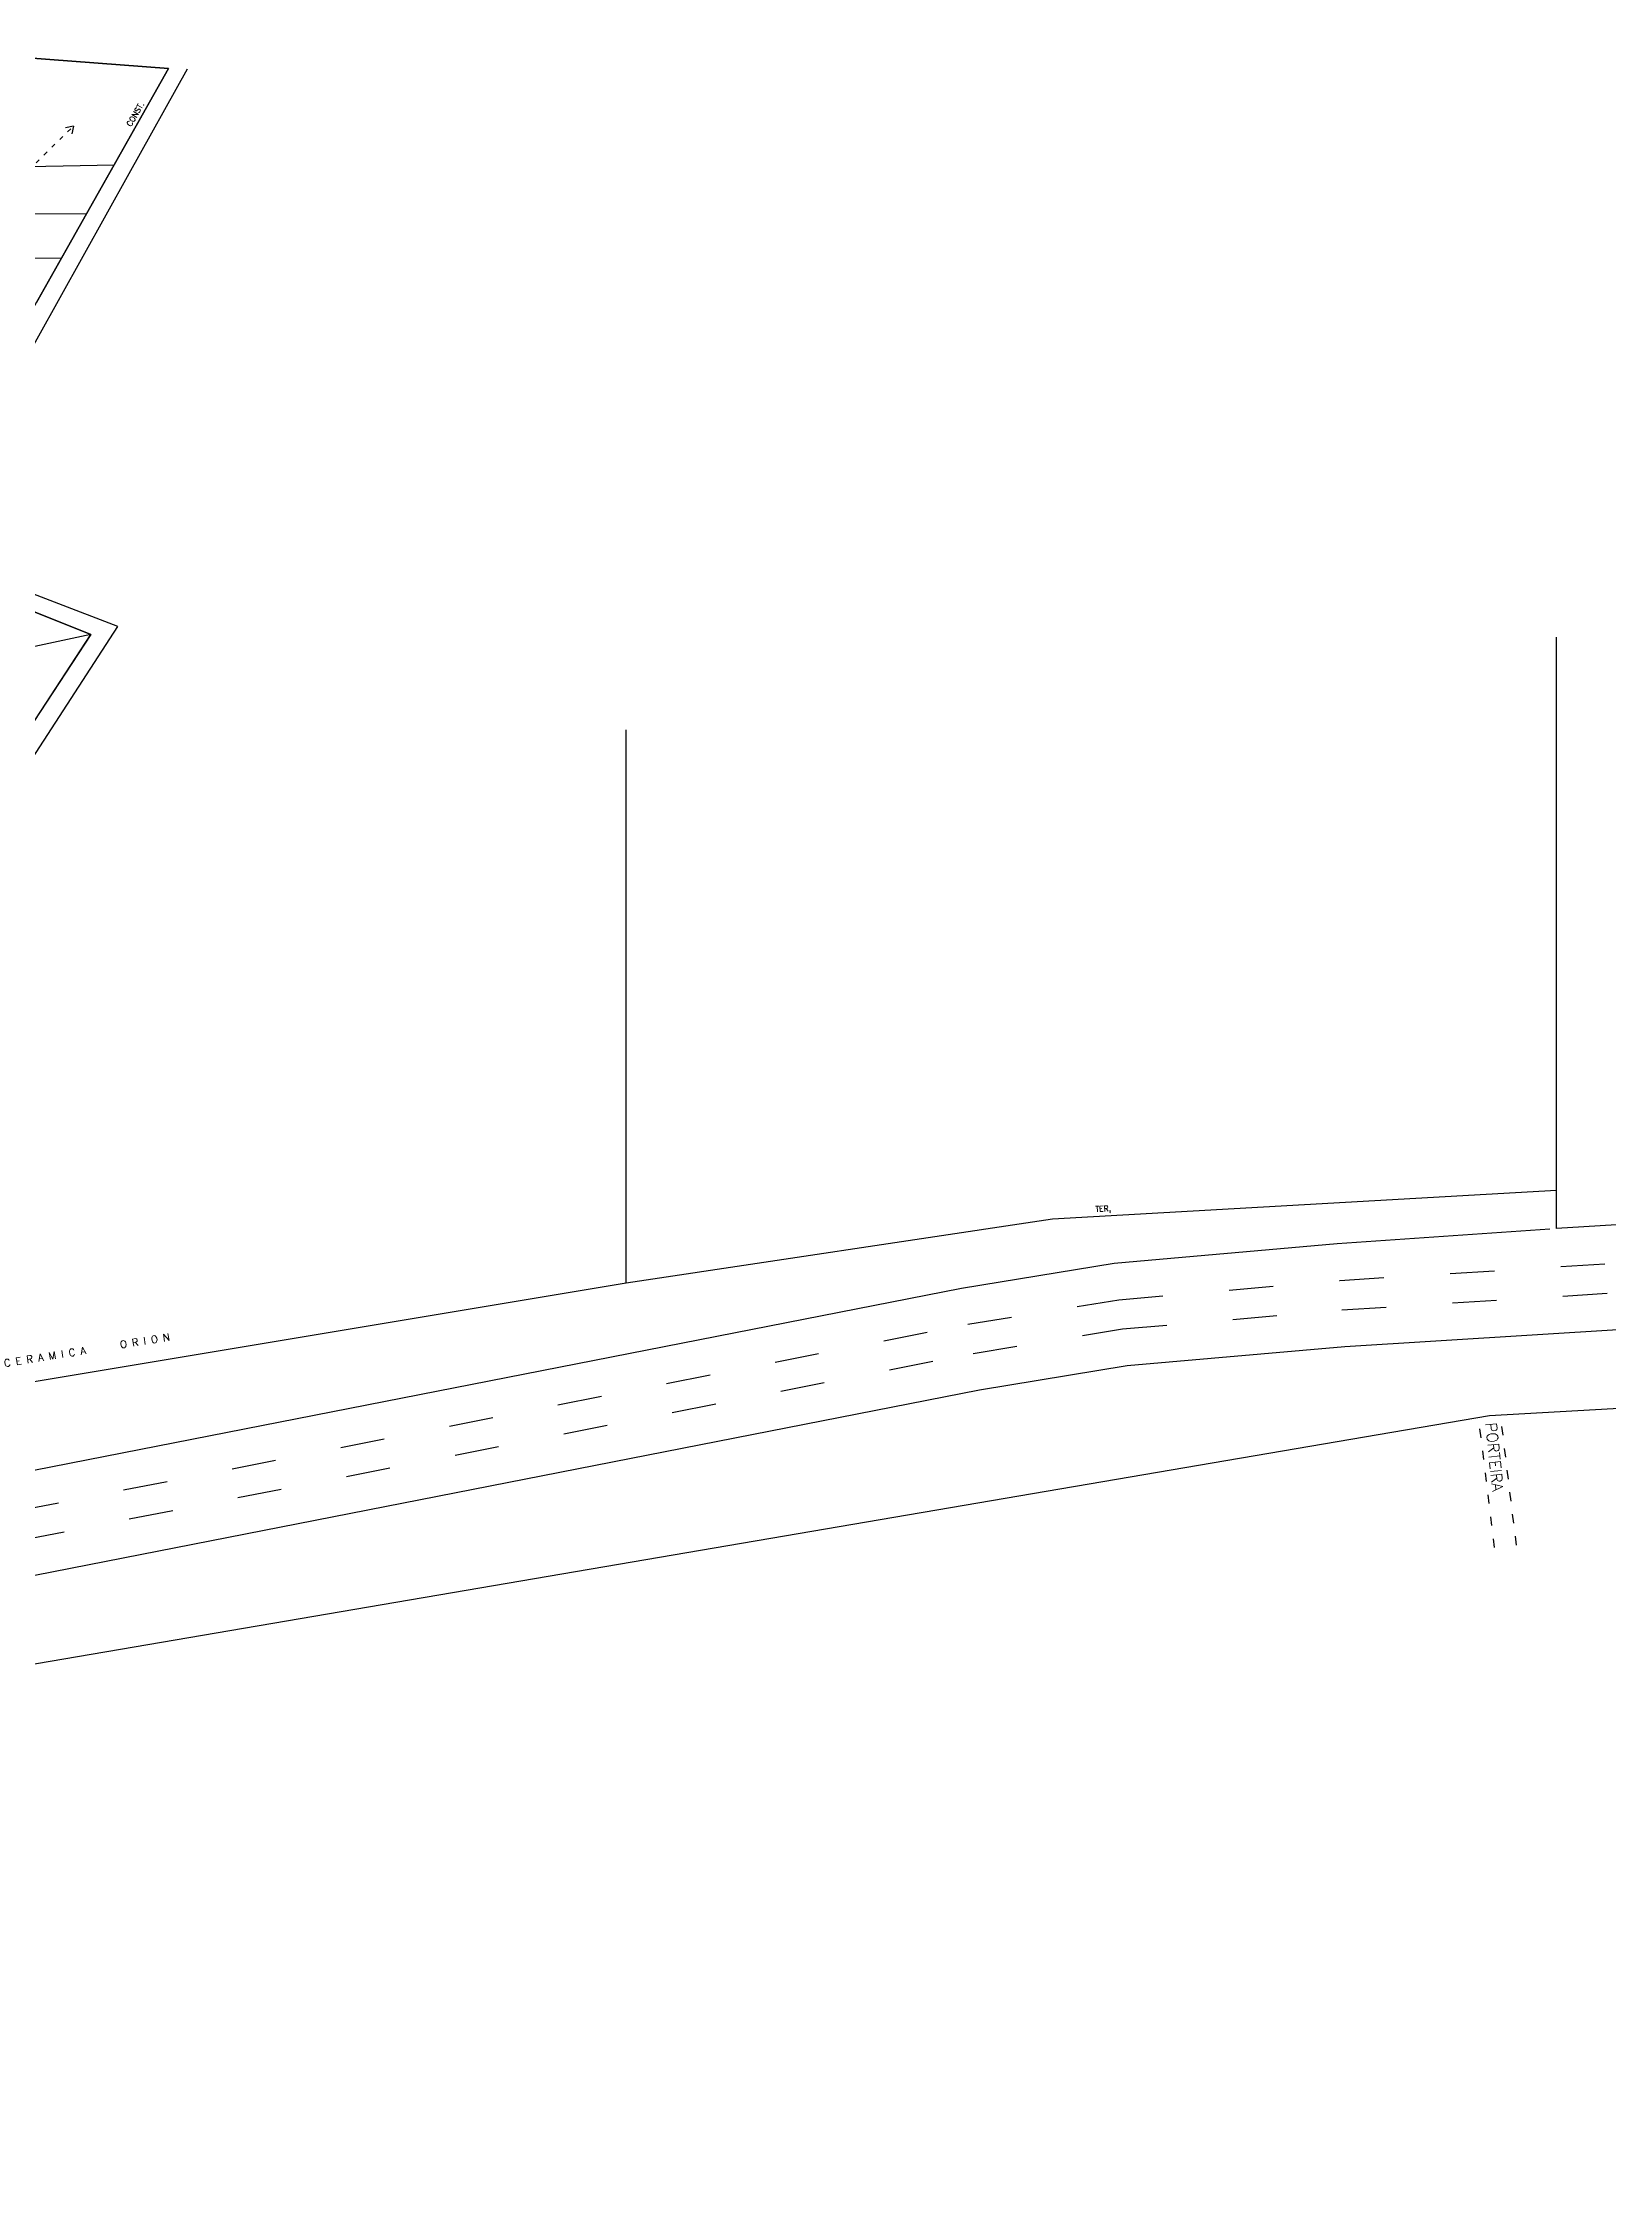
# Model space of a CAD drawing. Extents: x 714896 to 749292, y 8417558 to 8447149.
# Drawn here: x 733883 to 734307, y 8427375 to 8427957 of the extents above; entities that cross this region are included whole.
import ezdxf

# ---------------------------------------------------------------- set-up
doc = ezdxf.new("R2010")
doc.units = 0
doc.header["$MEASUREMENT"] = 0
doc.linetypes.add('ACAD_ISO03W100', pattern=[30, 12, -18])
for name, color, linetype in [('LOTE', 7, 'CONTINUOUS'), ('QUADRA', 6, 'CONTINUOUS'), ('REFERENCIA', 7, 'CONTINUOUS'), ('TEXTO', 7, 'CONTINUOUS')]:
    doc.layers.add(name, color=color, linetype=linetype)
doc.styles.add('ROMANS', font='ROMANS.SHX', dxfattribs={"height": 1.5})

msp = doc.modelspace()

# ---------------------------------------------------------------- linework, layer by layer
at = {"layer": 'LOTE', "color": 7, "linetype": 'BYBLOCK'}
msp.add_line((733895.81, 8427796.83), (733844.29, 8427785.71), dxfattribs=at)
at = {"layer": 'LOTE', "linetype": 'BYBLOCK'}
msp.add_lwpolyline([(733756.77, 8427573.64), (733798.52, 8427637.9), (733850.27, 8427717.56), (733903.2, 8427799.04), (733849.18, 8427819.66), (733868.73, 8427854.56), (733906.27, 8427921.76), (733922.08, 8427950.14)], dxfattribs=at)
at = {"layer": 'LOTE', "color": 3, "linetype": 'ACAD_ISO03W100', "ltscale": 0.1}
msp.add_lwpolyline([(733831.75, 8427921.9), (733833.98, 8427923.83), (733880.98, 8427924.71), (733891.1, 8427934.62)], dxfattribs=at)
at = {"layer": 'LOTE', "color": 3, "linetype": 'BYBLOCK', "ltscale": 40}
for points in [[(733891.1, 8427934.62), (733889.01, 8427934.19)], [(733891.1, 8427934.62), (733890.69, 8427932.59)]]:
    msp.add_lwpolyline(points, dxfattribs=at)
at = {"layer": 'LOTE', "linetype": 'BYBLOCK', "ltscale": 40}
for points in [[(733832.75, 8427922.8), (733902.13, 8427924.11)], [(733894.67, 8427910.91), (733832.99, 8427910.69)], [(733887.87, 8427898.89), (733833.22, 8427898.7)]]:
    msp.add_lwpolyline(points, dxfattribs=at)
at = {"layer": 'LOTE'}
for points in [[(734293.16, 8427646.14), (734293.16, 8427796.14)], [(734041, 8427621), (734041, 8427771)]]:
    msp.add_lwpolyline(points, dxfattribs=at)
at = {"layer": 'LOTE', "color": 7, "linetype": 'ACAD_ISO03W100', "ltscale": 0.2}
for points in [[(734276.33, 8427549.31), (734272.04, 8427584.5)], [(734282.28, 8427549.99), (734278, 8427585.17)]]:
    msp.add_lwpolyline(points, dxfattribs=at)
at = {"layer": 'QUADRA', "color": 6, "linetype": 'BYBLOCK', "ltscale": 40}
for points in [[(733865.25, 8427858.79), (733916.88, 8427950.23), (733916.88, 8427950.23), (733825.08, 8427957.2)], [(733852.58, 8427730.6), (733895.81, 8427796.83), (733842.38, 8427818.22)], [(734592.06, 8427654.03), (734293.16, 8427635.81), (734293.16, 8427646.14), (734156.5, 8427638.32), (734041, 8427621), (733756.77, 8427573.64)]]:
    msp.add_lwpolyline(points, dxfattribs=at)
at = {"layer": 'QUADRA', "linetype": 'BYBLOCK', "ltscale": 40}
msp.add_lwpolyline([(733825.08, 8427957.2), (733916.88, 8427950.23), (733916.88, 8427950.23), (733902.13, 8427924.11), (733894.67, 8427910.91), (733887.87, 8427898.89), (733881.08, 8427886.86)], dxfattribs=at)
at = {"layer": 'QUADRA', "color": 6, "linetype": 'BYBLOCK', "ltscale": 40}
msp.add_lwpolyline([(733852.58, 8427730.6), (733847.86, 8427761.94), (733844.29, 8427785.71), (733839.46, 8427817.78), (733834.22, 8427852.61), (733861.36, 8427851.89), (733842.38, 8427818.22), (733895.81, 8427796.83), (733876.97, 8427767.98), (733852.58, 8427730.6)], close=True, dxfattribs=at)
at = {"layer": 'QUADRA', "color": 6}
msp.add_lwpolyline([(734040, 8426981), (734102, 8427047), (734251, 8427109), (734503, 8427338), (734749, 8427583), (734770, 8427613), (734275, 8427585), (733566, 8427464), (733514, 8427455), (733516, 8427449), (733556, 8427430), (733789, 8427300), (733832, 8427264), (733956, 8427032)], close=True, dxfattribs=at)
at = {"layer": 'REFERENCIA', "linetype": 'ACAD_ISO03W100'}
for points in [[(733064.18, 8427399.81), (733522.02, 8427489.81), (734133.6, 8427609.82), (734174.52, 8427616.5), (734234.41, 8427621.74), (734841.1, 8427659.58), (735275.02, 8427687.18), (735325.03, 8427690.31)], [(733068.29, 8427392.47), (733523.56, 8427481.96), (734135.01, 8427601.94), (734175.52, 8427608.56), (734235, 8427613.76), (734841.61, 8427651.6), (735275.52, 8427679.2), (735321.43, 8427682.07)]]:
    msp.add_lwpolyline(points, dxfattribs=at)
at = {"layer": 'REFERENCIA', "linetype": 'CONTINUOUS'}
for points in [[(733073.44, 8427383.29), (733525.49, 8427472.14), (734136.78, 8427592.1), (734176.76, 8427598.63), (734235.75, 8427603.79), (734842.24, 8427641.62), (735276.15, 8427669.22), (735316.93, 8427671.77)], [(733059.04, 8427408.99), (733520.09, 8427499.62), (734131.83, 8427619.66), (734173.28, 8427626.43), (734233.66, 8427631.71), (734291.33, 8427635.7)]]:
    msp.add_lwpolyline(points, dxfattribs=at)

# ---------------------------------------------------------------- texts
at = {"layer": 'TEXTO', "style": 'ROMANS'}
for s, height, rotation, p in [('CONST.', 1.521, 59.96038, (733906.74, 8427934.36)), ('TER,', 1.5, 2.99476, (734168.18, 8427640.31)), ('C E R A M I C A     O R I O N ', 2, 9.10068, (733872.45, 8427598.25))]:
    msp.add_text(s, height=height, rotation=rotation, dxfattribs=at).set_placement(p)
at = {"layer": 'TEXTO', "color": 7, "style": 'ROMANS'}
msp.add_text('PORTEIRA', height=3, rotation=275.75967, dxfattribs=at).set_placement((734273.89, 8427583.06, 474.95))

doc.saveas('drawing.dxf')
